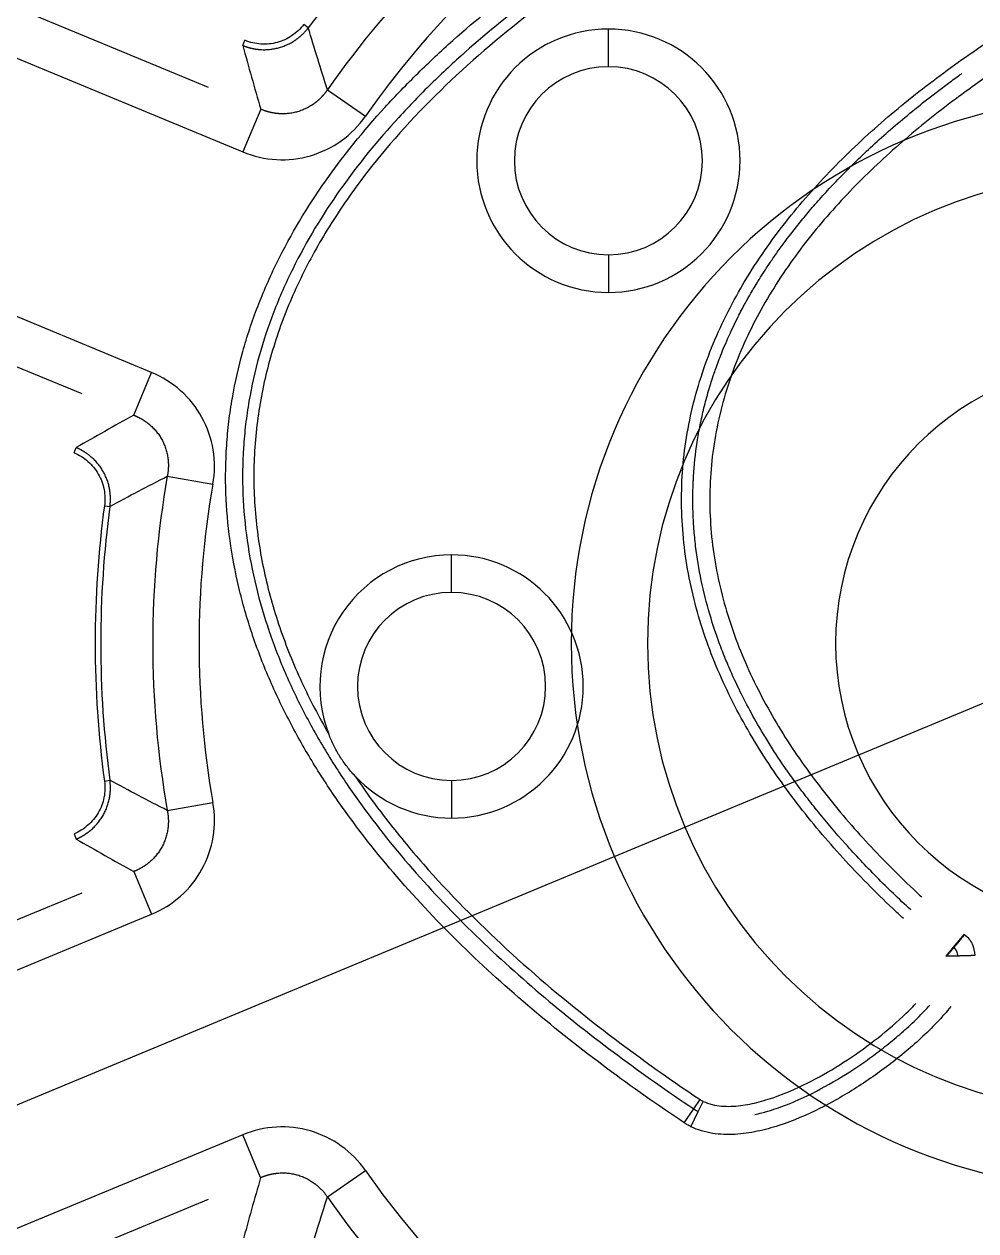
# Model space of a CAD drawing. Header units: millimetres. Extents: x 18 to 755, y 19 to 576.
# Drawn here: x 104.6 to 155.2, y 220.3 to 284.5 of the extents above; entities that cross this region are included whole.
import ezdxf

# ---------------------------------------------------------------- set-up
doc = ezdxf.new("R2010")
doc.units = ezdxf.units.MM
doc.layers.add('1', color=7, linetype='Continuous', true_color=0xffffff)

msp = doc.modelspace()

# ---------------------------------------------------------------- linework, layer by layer
at = {"layer": '1', "color": 7, "lineweight": -3}
for p, q in [((307.748, 311.649), (17.822, 191.071)), ((114.371, 281.098), (57.334, 304.724)), ((56.392, 302.449), (116.2, 277.675)), ((111.342, 265.945), (51.534, 290.72)), ((53.363, 287.297), (107.628, 264.819)), ((119.674, 284.278), (119.439, 284.457)), ((135.631, 282.206), (135.631, 284.206)), ((116.192, 283.337), (116.305, 283.61)), ((120.693, 280.983), (122.709, 279.57)), ((117.143, 279.949), (116.2, 277.675)), ((135.631, 272.206), (135.631, 270.206)), ((110.399, 263.671), (111.342, 265.945)), ((107.219, 261.675), (107.332, 261.948)), ((112.178, 260.429), (114.603, 260.003)), ((108.836, 258.86), (109.129, 258.82)), ((127.291, 254.246), (127.291, 256.246)), ((108.836, 244.217), (109.129, 244.257)), ((127.291, 244.246), (127.291, 242.246)), ((112.178, 242.648), (114.603, 243.074)), ((107.219, 241.402), (107.332, 241.129)), ((110.399, 239.406), (111.341, 237.131)), ((107.627, 238.258), (50.59, 214.634)), ((51.532, 212.359), (111.341, 237.131)), ((154.542, 236.07), (153.965, 235.38)), ((153.965, 235.38), (153.581, 234.919)), ((140.167, 226.779), (140.501, 227.278)), ((139.667, 226.031), (140.167, 226.779)), ((140.022, 225.828), (140.412, 226.639)), ((140.412, 226.639), (140.673, 227.18)), ((116.199, 225.402), (56.391, 200.629)), ((117.142, 223.127), (116.199, 225.402)), ((120.692, 222.093), (122.708, 223.506)), ((60.104, 199.503), (114.37, 221.979))]:
    msp.add_line(p, q, dxfattribs=at)
for centre, radius, start, end in [((162.711, 251.538), 136.863, 90, 270), ((162.711, 251.538), 129, 90, 270), ((162.711, 251.538), 95.586, 90, 270), ((162.711, 251.538), 94.686, 90, 270), ((162.711, 251.538), 94.086, 90, 270), ((162.711, 251.538), 80.914, 52.3649, 218.78955), ((162.711, 251.538), 80.314, 90, 218.78955), ((162.711, 251.538), 79.414, 90, 218.78955), ((162.711, 251.538), 79.414, 232.3649, 38.78955), ((162.711, 251.538), 54.075, 127.2601, 142.73804), ((162.711, 251.538), 51.309, 125.02041, 144.97774), ((162.711, 251.538), 48.847, 125.02041, 144.97774), ((135.631, 277.206), 7, 90, 270), ((135.631, 277.206), 7, 270, 90), ((135.631, 277.206), 5, 90, 270), ((135.631, 277.206), 5, 270, 90), ((162.711, 251.538), 29.056, 90, 270), ((162.711, 251.538), 25, 90, 270), ((162.711, 251.538), 15, 90, 270), ((162.711, 251.538), 51.309, 170.02041, 189.97774), ((162.711, 251.538), 48.847, 170.02041, 189.97774), ((162.711, 251.538), 54.37, 172.2601, 187.73805), ((162.711, 251.538), 54.075, 172.2601, 187.73805), ((127.291, 249.246), 7, 90, 201.22778), ((127.291, 249.246), 7, 270, 90), ((127.291, 249.246), 5, 90, 270), ((127.291, 249.246), 5, 270, 90), ((127.291, 249.246), 7, 222.89223, 270), ((162.711, 251.538), 48.847, 215.02041, 234.97774), ((162.711, 251.538), 51.309, 215.02041, 234.97774)]:
    msp.add_arc(centre, radius, start, end, dxfattribs=at)
for points, knots in [([(139.667, 226.031), (136.861, 227.907), (134.151, 229.91), (130.283, 233.178), (129.035, 234.305), (126.639, 236.642), (125.49, 237.852), (123.31, 240.374), (122.279, 241.684), (120.841, 243.744), (120.381, 244.446), (119.5, 245.885), (119.08, 246.625), (118.294, 248.132), (117.928, 248.899), (117.258, 250.459), (116.953, 251.254), (116.413, 252.867), (116.179, 253.684), (115.786, 255.339), (115.629, 256.176), (115.284, 258.687), (115.22, 260.37), (115.363, 262.485), (115.403, 262.91), (115.504, 263.754), (115.565, 264.173), (115.781, 265.421), (115.967, 266.242), (116.417, 267.861), (116.682, 268.66), (117.137, 269.842), (117.298, 270.234), (117.638, 271.011), (117.818, 271.398), (118.751, 273.299), (119.619, 274.738), (121.546, 277.483), (122.606, 278.789), (124.317, 280.666), (124.906, 281.276), (126.109, 282.46), (126.725, 283.035), (128.61, 284.716), (129.916, 285.778), (132.611, 287.804), (134.002, 288.77), (135.421, 289.691)], [0, 0, 0, 0, 0.125, 0.125, 0.1875, 0.1875, 0.25, 0.25, 0.3125, 0.3125, 0.34375, 0.34375, 0.375, 0.375, 0.40625, 0.40625, 0.4375, 0.4375, 0.46875, 0.46875, 0.5, 0.5, 0.5625, 0.5625, 0.578125, 0.578125, 0.59375, 0.59375, 0.625, 0.625, 0.65625, 0.65625, 0.671875, 0.671875, 0.6875, 0.6875, 0.75, 0.75, 0.8125, 0.8125, 0.84375, 0.84375, 0.875, 0.875, 0.9375, 0.9375, 1, 1, 1, 1]), ([(135.911, 288.936), (134.523, 288.035), (133.163, 287.091), (130.526, 285.112), (129.247, 284.075), (127.401, 282.434), (126.798, 281.872), (125.618, 280.717), (125.042, 280.122), (123.363, 278.29), (122.323, 277.015), (120.43, 274.335), (119.578, 272.931), (118.477, 270.703), (118.14, 269.939), (117.544, 268.398), (117.284, 267.617), (116.842, 266.034), (116.661, 265.231), (116.451, 264.01), (116.391, 263.6), (116.293, 262.774), (116.255, 262.358), (116.121, 260.289), (116.19, 258.644), (116.54, 256.189), (116.699, 255.37), (117.093, 253.754), (117.327, 252.957), (117.866, 251.382), (118.169, 250.606), (118.834, 249.085), (119.196, 248.338), (119.975, 246.868), (120.39, 246.148), (121.258, 244.746), (121.712, 244.062), (123.128, 242.056), (124.142, 240.779), (126.283, 238.321), (127.41, 237.141), (129.761, 234.861), (130.985, 233.761), (134.772, 230.571), (137.423, 228.613), (140.167, 226.779)], [0, 0, 0, 0, 0.0625, 0.0625, 0.125, 0.125, 0.15625, 0.15625, 0.1875, 0.1875, 0.25, 0.25, 0.3125, 0.3125, 0.34375, 0.34375, 0.375, 0.375, 0.40625, 0.40625, 0.421875, 0.421875, 0.4375, 0.4375, 0.5, 0.5, 0.53125, 0.53125, 0.5625, 0.5625, 0.59375, 0.59375, 0.625, 0.625, 0.65625, 0.65625, 0.6875, 0.6875, 0.75, 0.75, 0.8125, 0.8125, 0.875, 0.875, 1, 1, 1, 1]), ([(136.237, 288.432), (134.485, 287.295), (132.778, 286.09), (129.495, 283.515), (127.915, 282.142), (124.954, 279.208), (123.566, 277.639), (121.701, 275.12), (121.116, 274.253), (120.037, 272.465), (119.542, 271.542), (118.661, 269.65), (118.274, 268.675), (117.629, 266.701), (117.37, 265.699), (117.082, 264.172), (117.003, 263.66), (116.88, 262.626), (116.835, 262.103), (116.756, 260.538), (116.774, 259.495), (116.951, 257.411), (117.108, 256.382), (117.544, 254.359), (117.823, 253.364), (118.492, 251.402), (118.884, 250.432), (119.759, 248.539), (120.243, 247.615), (120.766, 246.711)], [0, 0, 0, 0, 0.125, 0.125, 0.25, 0.25, 0.375, 0.375, 0.4375, 0.4375, 0.5, 0.5, 0.5625, 0.5625, 0.625, 0.625, 0.65625, 0.65625, 0.6875, 0.6875, 0.75, 0.75, 0.8125, 0.8125, 0.875, 0.875, 0.9375, 0.9375, 1, 1, 1, 1]), ([(119.439, 284.457), (119.261, 284.223), (119.049, 284.021), (118.564, 283.694), (118.299, 283.573), (117.733, 283.42), (117.444, 283.392), (116.859, 283.431), (116.577, 283.497), (116.305, 283.61)], [0, 0, 0, 0, 0.25, 0.25, 0.5, 0.5, 0.75, 0.75, 1, 1, 1, 1]), ([(116.192, 283.337), (116.2, 283.334), (116.216, 283.327), (116.239, 283.318), (116.263, 283.309), (116.286, 283.3), (116.31, 283.291), (116.333, 283.283), (116.357, 283.275), (116.381, 283.267), (116.404, 283.259), (116.428, 283.251), (116.452, 283.244), (116.476, 283.236), (116.499, 283.23), (116.523, 283.223), (116.547, 283.216), (116.571, 283.21), (116.594, 283.204), (116.618, 283.198), (116.642, 283.192), (116.665, 283.187), (116.689, 283.181), (116.713, 283.176), (116.736, 283.171), (116.76, 283.167), (116.784, 283.162), (116.807, 283.158), (116.831, 283.154), (116.854, 283.15), (116.877, 283.146), (116.901, 283.143), (116.924, 283.14), (116.947, 283.136), (116.97, 283.134), (116.994, 283.131), (117.017, 283.128), (117.04, 283.126), (117.063, 283.124), (117.085, 283.122), (117.108, 283.12), (117.205, 283.113), (117.375, 283.109), (117.618, 283.123), (117.857, 283.157), (118.091, 283.21), (118.32, 283.282), (118.544, 283.372), (118.761, 283.482), (118.913, 283.575), (119.007, 283.64), (119.047, 283.668), (119.087, 283.697), (119.126, 283.727), (119.166, 283.758), (119.204, 283.789), (119.243, 283.822), (119.282, 283.855), (119.32, 283.889), (119.357, 283.925), (119.394, 283.961), (119.431, 283.997), (119.468, 284.035), (119.503, 284.073), (119.539, 284.113), (119.574, 284.153), (119.608, 284.194), (119.641, 284.235), (119.663, 284.263), (119.674, 284.278)], [0, 0, 0, 0, 0.00653, 0.013049, 0.019558, 0.026055, 0.032541, 0.039014, 0.045476, 0.051924, 0.05836, 0.064782, 0.071191, 0.077585, 0.083965, 0.09033, 0.09668, 0.103015, 0.109334, 0.115637, 0.121923, 0.128192, 0.134445, 0.14068, 0.146897, 0.153096, 0.159277, 0.165439, 0.171582, 0.177706, 0.18381, 0.189894, 0.195958, 0.202002, 0.208025, 0.214027, 0.220007, 0.225966, 0.231904, 0.237819, 0.243712, 0.249582, 0.312536, 0.375236, 0.437479, 0.499068, 0.560687, 0.622954, 0.68567, 0.748632, 0.761102, 0.773673, 0.786341, 0.799105, 0.811961, 0.824907, 0.837939, 0.851056, 0.864254, 0.87753, 0.890881, 0.904303, 0.917795, 0.931352, 0.944971, 0.958648, 0.972381, 0.986166, 1, 1, 1, 1]), ([(151.324, 236.897), (151.132, 237.075), (150.94, 237.254), (149.834, 238.301), (148.946, 239.2), (147.247, 241.06), (146.436, 242.022), (144.902, 244.024), (144.18, 245.063), (143.191, 246.673), (142.877, 247.219), (142.281, 248.331), (141.999, 248.898), (141.218, 250.613), (140.777, 251.781), (140.08, 254.173), (139.823, 255.396), (139.597, 257.281), (139.549, 257.912), (139.511, 259.165), (139.519, 259.788), (139.629, 261.651), (139.812, 262.882), (140.253, 264.714), (140.428, 265.325), (140.828, 266.523), (141.052, 267.111), (141.79, 268.842), (142.37, 269.955), (143.358, 271.568), (143.707, 272.098), (144.434, 273.129), (144.813, 273.633), (145.992, 275.111), (146.836, 276.054), (148.607, 277.855), (149.532, 278.712), (151.45, 280.354), (152.443, 281.139), (154.474, 282.638), (155.514, 283.354), (156.574, 284.042)], [0, 0, 0, 0, 0.013645, 0.013645, 0.079402, 0.079402, 0.145159, 0.145159, 0.210916, 0.210916, 0.243794, 0.243794, 0.276673, 0.276673, 0.34243, 0.34243, 0.408187, 0.408187, 0.441065, 0.441065, 0.473944, 0.473944, 0.539701, 0.539701, 0.572579, 0.572579, 0.605458, 0.605458, 0.671215, 0.671215, 0.704093, 0.704093, 0.736972, 0.736972, 0.802729, 0.802729, 0.868486, 0.868486, 0.934243, 0.934243, 1, 1, 1, 1]), ([(157.39, 282.783), (156.381, 282.129), (155.391, 281.448), (153.456, 280.024), (152.509, 279.28), (150.678, 277.724), (149.794, 276.912), (148.1, 275.209), (147.29, 274.316), (146.156, 272.917), (145.791, 272.44), (145.091, 271.464), (144.754, 270.964), (143.8, 269.436), (143.239, 268.386), (142.287, 266.21), (141.896, 265.086), (141.459, 263.335), (141.339, 262.74), (141.155, 261.546), (141.091, 260.949), (141.019, 259.752), (141.011, 259.152), (141.05, 257.952), (141.097, 257.349), (141.319, 255.556), (141.571, 254.39), (142.083, 252.677), (142.276, 252.112), (142.705, 250.994), (142.94, 250.44), (143.703, 248.802), (144.281, 247.75), (145.553, 245.711), (146.248, 244.724), (147.718, 242.826), (148.495, 241.913), (150.121, 240.144), (150.97, 239.289), (151.991, 238.325), (152.139, 238.187), (152.287, 238.05)], [0, 0, 0, 0, 0.065927, 0.065927, 0.131854, 0.131854, 0.197782, 0.197782, 0.263709, 0.263709, 0.296672, 0.296672, 0.329636, 0.329636, 0.395563, 0.395563, 0.46149, 0.46149, 0.494454, 0.494454, 0.527417, 0.527417, 0.560381, 0.560381, 0.593345, 0.593345, 0.659272, 0.659272, 0.692235, 0.692235, 0.725199, 0.725199, 0.791126, 0.791126, 0.857053, 0.857053, 0.922981, 0.922981, 0.988908, 0.988908, 1, 1, 1, 1]), ([(151.709, 237.359), (151.073, 237.945), (150.473, 238.525), (149.61, 239.397), (149.322, 239.696), (148.765, 240.287), (148.496, 240.58), (147.719, 241.448), (147.238, 242.014), (146.57, 242.841), (146.356, 243.112), (145.945, 243.648), (145.749, 243.912), (145.183, 244.689), (144.84, 245.19), (144.371, 245.909), (144.222, 246.143), (143.94, 246.6), (143.806, 246.823), (143.424, 247.475), (143.197, 247.886), (142.893, 248.465), (142.797, 248.652), (142.618, 249.012), (142.534, 249.185), (142.298, 249.683), (142.162, 249.987), (141.985, 250.398), (141.931, 250.528), (141.868, 250.681), (141.853, 250.718), (141.837, 250.757), (141.833, 250.767), (141.832, 250.769), (141.832, 250.77), (141.832, 250.77), (141.832, 250.77), (141.832, 250.77), (141.832, 250.771), (141.83, 250.774), (141.826, 250.786), (141.807, 250.833), (141.731, 251.021), (141.438, 251.776), (141.193, 252.505), (140.673, 254.273), (140.418, 255.478), (140.232, 257.022), (140.201, 257.332), (140.155, 257.95), (140.138, 258.259), (140.12, 258.875), (140.116, 259.335), (140.13, 259.87), (140.142, 260.138), (140.149, 260.271), (140.153, 260.338), (140.154, 260.371), (140.155, 260.386), (140.156, 260.395), (140.156, 260.4), (140.194, 261.019), (140.259, 261.631), (140.398, 262.545), (140.478, 263.001), (140.574, 263.456), (140.641, 263.758), (140.676, 263.91), (140.787, 264.363), (140.889, 264.741), (141.007, 265.135), (141.037, 265.234), (141.044, 265.258), (141.046, 265.264), (141.047, 265.266), (141.047, 265.266), (141.047, 265.266), (141.047, 265.267), (141.047, 265.267), (141.047, 265.267), (141.048, 265.27), (141.051, 265.279), (141.064, 265.322), (141.082, 265.381), (141.137, 265.554), (141.189, 265.713), (141.328, 266.117), (141.415, 266.362), (141.633, 266.933), (141.765, 267.26), (142.083, 267.99), (142.269, 268.393), (142.6, 269.051), (142.719, 269.279), (142.88, 269.575), (142.92, 269.65), (142.964, 269.729), (142.975, 269.749), (142.978, 269.754), (142.979, 269.755), (142.979, 269.755), (142.979, 269.756), (142.979, 269.756), (142.979, 269.756), (142.979, 269.756), (142.98, 269.757), (142.982, 269.761), (142.993, 269.78), (143.035, 269.857), (143.085, 269.945), (143.224, 270.187), (143.34, 270.387), (143.556, 270.743), (143.635, 270.872), (143.808, 271.146), (143.901, 271.292), (144.104, 271.602), (144.214, 271.766), (144.449, 272.11), (144.575, 272.29), (144.979, 272.853), (145.284, 273.259), (145.801, 273.91), (145.983, 274.133), (146.369, 274.594), (146.572, 274.831), (147.001, 275.317), (147.227, 275.565), (147.701, 276.073), (147.95, 276.332), (148.731, 277.123), (149.299, 277.669), (150.226, 278.509), (150.548, 278.792), (151.218, 279.365), (151.566, 279.655), (152.288, 280.239), (152.662, 280.534), (153.244, 280.979), (153.441, 281.128), (153.842, 281.426), (154.045, 281.576), (154.309, 281.766), (154.365, 281.807), (154.422, 281.848)], [0, 0, 0, 0, 0.031551, 0.031551, 0.048209, 0.048209, 0.064868, 0.064868, 0.098184, 0.098184, 0.114843, 0.114843, 0.131501, 0.131501, 0.164818, 0.164818, 0.181476, 0.181476, 0.198134, 0.198134, 0.231451, 0.231451, 0.248109, 0.248109, 0.264768, 0.264768, 0.298084, 0.298084, 0.314743, 0.314743, 0.318907, 0.319948, 0.320209, 0.320274, 0.32029, 0.320294, 0.320294, 0.320298, 0.320306, 0.320339, 0.320469, 0.32099, 0.323072, 0.331401, 0.364718, 0.364718, 0.431351, 0.431351, 0.448009, 0.448009, 0.464668, 0.464668, 0.481326, 0.489655, 0.49382, 0.495902, 0.496943, 0.497464, 0.497724, 0.497724, 0.497984, 0.497984, 0.531301, 0.531301, 0.547959, 0.556289, 0.556289, 0.564618, 0.564618, 0.581276, 0.585441, 0.586482, 0.586742, 0.586807, 0.586823, 0.586827, 0.586827, 0.586832, 0.58684, 0.586872, 0.587002, 0.587523, 0.589605, 0.597934, 0.597934, 0.614593, 0.614593, 0.631251, 0.631251, 0.647909, 0.647909, 0.664568, 0.664568, 0.672897, 0.672897, 0.674979, 0.6755, 0.67563, 0.675662, 0.675671, 0.675673, 0.675673, 0.675675, 0.675679, 0.675695, 0.67576, 0.67602, 0.677061, 0.681226, 0.697884, 0.697884, 0.731201, 0.731201, 0.747859, 0.747859, 0.764518, 0.764518, 0.781176, 0.781176, 0.797834, 0.797834, 0.831151, 0.831151, 0.847809, 0.847809, 0.864468, 0.864468, 0.881126, 0.881126, 0.897784, 0.897784, 0.931101, 0.931101, 0.947759, 0.947759, 0.964418, 0.964418, 0.981076, 0.981076, 0.989405, 0.989405, 0.997734, 0.997734, 1, 1, 1, 1]), ([(120.693, 280.983), (120.688, 280.976), (120.678, 280.961), (120.663, 280.94), (120.648, 280.918), (120.632, 280.897), (120.617, 280.875), (120.601, 280.854), (120.585, 280.834), (120.569, 280.813), (120.553, 280.792), (120.537, 280.772), (120.521, 280.752), (120.504, 280.732), (120.488, 280.713), (120.471, 280.693), (120.454, 280.674), (120.437, 280.655), (120.42, 280.636), (120.403, 280.617), (120.385, 280.599), (120.368, 280.58), (120.351, 280.562), (120.333, 280.544), (120.315, 280.527), (120.298, 280.509), (120.28, 280.492), (120.262, 280.475), (120.244, 280.458), (120.226, 280.442), (120.208, 280.425), (120.189, 280.409), (120.171, 280.393), (120.153, 280.378), (120.134, 280.362), (120.116, 280.347), (120.097, 280.332), (120.079, 280.317), (120.06, 280.302), (120.042, 280.288), (120.023, 280.274), (119.943, 280.213), (119.796, 280.114), (119.574, 279.992), (119.345, 279.89), (119.109, 279.81), (118.867, 279.751), (118.619, 279.713), (118.366, 279.698), (118.18, 279.703), (118.062, 279.712), (118.013, 279.717), (117.963, 279.723), (117.913, 279.73), (117.863, 279.737), (117.812, 279.746), (117.761, 279.755), (117.71, 279.766), (117.658, 279.777), (117.607, 279.79), (117.555, 279.804), (117.504, 279.818), (117.452, 279.834), (117.4, 279.85), (117.348, 279.868), (117.297, 279.887), (117.245, 279.907), (117.194, 279.927), (117.16, 279.942), (117.143, 279.949)], [0, 0, 0, 0, 0.006622, 0.013229, 0.019821, 0.026397, 0.032958, 0.039502, 0.04603, 0.052541, 0.059034, 0.06551, 0.071969, 0.078408, 0.08483, 0.091232, 0.097615, 0.103979, 0.110323, 0.116647, 0.12295, 0.129232, 0.135493, 0.141733, 0.147951, 0.154147, 0.160321, 0.166472, 0.1726, 0.178705, 0.184786, 0.190844, 0.196878, 0.202887, 0.208872, 0.214832, 0.220767, 0.226677, 0.232562, 0.23842, 0.244253, 0.250059, 0.313341, 0.376201, 0.438468, 0.499984, 0.561485, 0.623762, 0.686655, 0.749995, 0.762241, 0.774603, 0.787078, 0.799664, 0.81236, 0.825161, 0.838067, 0.851073, 0.864178, 0.877379, 0.890672, 0.904055, 0.917526, 0.93108, 0.944715, 0.958428, 0.972215, 0.986073, 1, 1, 1, 1]), ([(116.2, 277.675), (116.77, 277.439), (117.362, 277.302), (118.593, 277.232), (119.198, 277.3), (120.382, 277.645), (120.928, 277.912), (121.929, 278.632), (122.355, 279.066), (122.709, 279.57)], [0, 0, 0, 0, 0.25, 0.25, 0.5, 0.5, 0.75, 0.75, 1, 1, 1, 1]), ([(114.603, 260.003), (114.71, 260.61), (114.715, 261.218), (114.517, 262.434), (114.319, 263.01), (113.726, 264.091), (113.347, 264.566), (112.427, 265.387), (111.911, 265.709), (111.342, 265.945)], [0, 0, 0, 0, 0.25, 0.25, 0.5, 0.5, 0.75, 0.75, 1, 1, 1, 1]), ([(110.399, 263.671), (110.408, 263.668), (110.424, 263.661), (110.449, 263.651), (110.473, 263.641), (110.497, 263.631), (110.521, 263.62), (110.545, 263.609), (110.569, 263.598), (110.593, 263.587), (110.616, 263.576), (110.639, 263.565), (110.663, 263.553), (110.686, 263.541), (110.708, 263.529), (110.731, 263.517), (110.753, 263.505), (110.776, 263.492), (110.798, 263.48), (110.82, 263.467), (110.842, 263.454), (110.863, 263.441), (110.885, 263.428), (110.906, 263.415), (110.927, 263.401), (110.948, 263.388), (110.968, 263.374), (110.989, 263.36), (111.009, 263.346), (111.029, 263.332), (111.049, 263.318), (111.069, 263.304), (111.088, 263.289), (111.108, 263.275), (111.127, 263.26), (111.146, 263.246), (111.165, 263.231), (111.183, 263.216), (111.201, 263.201), (111.219, 263.186), (111.237, 263.171), (111.314, 263.105), (111.442, 262.984), (111.61, 262.794), (111.759, 262.592), (111.888, 262.379), (111.998, 262.155), (112.089, 261.921), (112.159, 261.678), (112.194, 261.495), (112.21, 261.379), (112.216, 261.329), (112.222, 261.279), (112.226, 261.229), (112.229, 261.178), (112.232, 261.127), (112.234, 261.075), (112.235, 261.023), (112.234, 260.97), (112.233, 260.917), (112.231, 260.864), (112.228, 260.81), (112.224, 260.756), (112.219, 260.702), (112.213, 260.648), (112.206, 260.593), (112.198, 260.539), (112.189, 260.484), (112.182, 260.448), (112.178, 260.429)], [0, 0, 0, 0, 0.006624, 0.013234, 0.019828, 0.026406, 0.032968, 0.039514, 0.046044, 0.052556, 0.059051, 0.065528, 0.071988, 0.078428, 0.084851, 0.091254, 0.097638, 0.104002, 0.110346, 0.11667, 0.122973, 0.129255, 0.135516, 0.141756, 0.147973, 0.154169, 0.160342, 0.166492, 0.17262, 0.178724, 0.184804, 0.190861, 0.196894, 0.202902, 0.208885, 0.214844, 0.220778, 0.226686, 0.232568, 0.238425, 0.244255, 0.250059, 0.313368, 0.376237, 0.438495, 0.499985, 0.561512, 0.623798, 0.686682, 0.749996, 0.762246, 0.774611, 0.78709, 0.79968, 0.812377, 0.825181, 0.838088, 0.851096, 0.864201, 0.877402, 0.890695, 0.904077, 0.917546, 0.931098, 0.944731, 0.95844, 0.972224, 0.986078, 1, 1, 1, 1]), ([(109.129, 258.82), (109.13, 258.829), (109.132, 258.845), (109.135, 258.87), (109.138, 258.895), (109.141, 258.92), (109.143, 258.946), (109.145, 258.971), (109.147, 258.996), (109.149, 259.02), (109.15, 259.045), (109.152, 259.07), (109.153, 259.095), (109.154, 259.12), (109.154, 259.145), (109.155, 259.169), (109.155, 259.194), (109.155, 259.218), (109.155, 259.243), (109.155, 259.267), (109.154, 259.292), (109.154, 259.316), (109.153, 259.34), (109.152, 259.365), (109.15, 259.389), (109.149, 259.413), (109.147, 259.436), (109.145, 259.46), (109.143, 259.484), (109.141, 259.508), (109.139, 259.531), (109.136, 259.555), (109.133, 259.578), (109.13, 259.601), (109.127, 259.625), (109.124, 259.648), (109.12, 259.671), (109.117, 259.693), (109.113, 259.716), (109.109, 259.739), (109.105, 259.761), (109.087, 259.856), (109.048, 260.022), (108.972, 260.253), (108.879, 260.475), (108.768, 260.688), (108.64, 260.892), (108.495, 261.085), (108.334, 261.267), (108.205, 261.391), (108.119, 261.465), (108.081, 261.497), (108.043, 261.528), (108.004, 261.558), (107.965, 261.588), (107.924, 261.618), (107.883, 261.647), (107.841, 261.676), (107.798, 261.704), (107.754, 261.731), (107.71, 261.758), (107.665, 261.784), (107.619, 261.81), (107.573, 261.834), (107.526, 261.859), (107.478, 261.882), (107.43, 261.905), (107.381, 261.927), (107.348, 261.941), (107.332, 261.948)], [0, 0, 0, 0, 0.006529, 0.013047, 0.019555, 0.026051, 0.032536, 0.039009, 0.045469, 0.051917, 0.058352, 0.064774, 0.071182, 0.077576, 0.083955, 0.09032, 0.09667, 0.103004, 0.109323, 0.115626, 0.121912, 0.128181, 0.134434, 0.140669, 0.146886, 0.153086, 0.159267, 0.165429, 0.171573, 0.177697, 0.183801, 0.189886, 0.195951, 0.201995, 0.208019, 0.214022, 0.220003, 0.225963, 0.231901, 0.237817, 0.243711, 0.249582, 0.312525, 0.375222, 0.437468, 0.499068, 0.560676, 0.622939, 0.685659, 0.748632, 0.7611, 0.773669, 0.786336, 0.799098, 0.811953, 0.824897, 0.837929, 0.851045, 0.864243, 0.877519, 0.89087, 0.904293, 0.917785, 0.931343, 0.944963, 0.958642, 0.972377, 0.986164, 1, 1, 1, 1]), ([(107.219, 261.675), (107.49, 261.562), (107.739, 261.408), (108.179, 261.022), (108.364, 260.797), (108.656, 260.289), (108.757, 260.017), (108.868, 259.441), (108.876, 259.151), (108.836, 258.86)], [0, 0, 0, 0, 0.25, 0.25, 0.5, 0.5, 0.75, 0.75, 1, 1, 1, 1]), ([(122.162, 244.482), (122.012, 244.644), (121.868, 244.811), (121.665, 245.072), (121.6, 245.161), (121.473, 245.341), (121.412, 245.433), (121.324, 245.574), (121.295, 245.621), (121.239, 245.716), (121.212, 245.764), (121.131, 245.909), (121.08, 246.006), (120.934, 246.303), (120.846, 246.505), (120.766, 246.711)], [0, 0, 0, 0, 0.25, 0.25, 0.375, 0.375, 0.5, 0.5, 0.5625, 0.5625, 0.625, 0.625, 0.75, 0.75, 1, 1, 1, 1]), ([(108.836, 244.217), (108.875, 243.926), (108.867, 243.633), (108.756, 243.059), (108.654, 242.786), (108.362, 242.278), (108.178, 242.053), (107.736, 241.667), (107.49, 241.515), (107.219, 241.402)], [0, 0, 0, 0, 0.25, 0.25, 0.5, 0.5, 0.75, 0.75, 1, 1, 1, 1]), ([(107.332, 241.129), (107.339, 241.133), (107.355, 241.139), (107.378, 241.149), (107.401, 241.159), (107.424, 241.17), (107.447, 241.18), (107.47, 241.191), (107.492, 241.202), (107.515, 241.213), (107.537, 241.224), (107.559, 241.236), (107.581, 241.247), (107.603, 241.259), (107.625, 241.271), (107.646, 241.283), (107.668, 241.295), (107.689, 241.307), (107.71, 241.32), (107.731, 241.332), (107.752, 241.345), (107.773, 241.358), (107.793, 241.371), (107.813, 241.384), (107.834, 241.397), (107.854, 241.411), (107.873, 241.424), (107.893, 241.438), (107.913, 241.451), (107.932, 241.465), (107.951, 241.479), (107.97, 241.493), (107.989, 241.507), (108.007, 241.522), (108.026, 241.536), (108.044, 241.55), (108.062, 241.565), (108.08, 241.579), (108.098, 241.594), (108.115, 241.609), (108.133, 241.624), (108.206, 241.687), (108.329, 241.805), (108.491, 241.986), (108.636, 242.179), (108.764, 242.382), (108.875, 242.595), (108.969, 242.817), (109.045, 243.048), (109.087, 243.222), (109.108, 243.334), (109.116, 243.382), (109.124, 243.431), (109.131, 243.48), (109.137, 243.529), (109.142, 243.579), (109.146, 243.63), (109.15, 243.68), (109.152, 243.732), (109.154, 243.783), (109.155, 243.835), (109.155, 243.887), (109.154, 243.939), (109.152, 243.992), (109.149, 244.044), (109.146, 244.097), (109.141, 244.15), (109.135, 244.204), (109.131, 244.239), (109.129, 244.257)], [0, 0, 0, 0, 0.00653, 0.013049, 0.019558, 0.026055, 0.032541, 0.039014, 0.045476, 0.051924, 0.05836, 0.064782, 0.071191, 0.077585, 0.083965, 0.09033, 0.09668, 0.103015, 0.109334, 0.115637, 0.121923, 0.128192, 0.134445, 0.14068, 0.146897, 0.153096, 0.159277, 0.165439, 0.171582, 0.177706, 0.18381, 0.189894, 0.195958, 0.202002, 0.208025, 0.214027, 0.220007, 0.225966, 0.231904, 0.237819, 0.243712, 0.249582, 0.312536, 0.375236, 0.437479, 0.499068, 0.560687, 0.622954, 0.68567, 0.748632, 0.761102, 0.773673, 0.786341, 0.799105, 0.811961, 0.824907, 0.837939, 0.851056, 0.864254, 0.87753, 0.890881, 0.904303, 0.917795, 0.931352, 0.944971, 0.958648, 0.972381, 0.986166, 1, 1, 1, 1]), ([(122.162, 244.482), (122.751, 243.608), (123.374, 242.755), (124.676, 241.096), (125.353, 240.289), (127.459, 237.925), (128.953, 236.434), (132.071, 233.593), (133.696, 232.244), (137.032, 229.674), (138.747, 228.45), (140.501, 227.278)], [0, 0, 0, 0, 0.125, 0.125, 0.25, 0.25, 0.5, 0.5, 0.75, 0.75, 1, 1, 1, 1]), ([(112.178, 242.648), (112.18, 242.639), (112.183, 242.622), (112.188, 242.595), (112.192, 242.569), (112.197, 242.543), (112.201, 242.517), (112.205, 242.492), (112.208, 242.466), (112.211, 242.44), (112.215, 242.414), (112.217, 242.388), (112.22, 242.362), (112.222, 242.337), (112.225, 242.311), (112.227, 242.285), (112.228, 242.26), (112.23, 242.234), (112.231, 242.209), (112.232, 242.184), (112.233, 242.158), (112.234, 242.133), (112.234, 242.108), (112.234, 242.083), (112.234, 242.058), (112.234, 242.033), (112.234, 242.008), (112.233, 241.984), (112.232, 241.959), (112.231, 241.934), (112.23, 241.91), (112.228, 241.886), (112.227, 241.862), (112.225, 241.837), (112.223, 241.814), (112.22, 241.79), (112.218, 241.766), (112.215, 241.742), (112.213, 241.719), (112.21, 241.695), (112.207, 241.672), (112.192, 241.573), (112.159, 241.399), (112.089, 241.155), (111.998, 240.921), (111.888, 240.698), (111.758, 240.485), (111.61, 240.283), (111.442, 240.093), (111.307, 239.965), (111.217, 239.889), (111.179, 239.857), (111.139, 239.826), (111.099, 239.795), (111.058, 239.765), (111.016, 239.735), (110.973, 239.706), (110.93, 239.677), (110.885, 239.649), (110.84, 239.622), (110.794, 239.595), (110.747, 239.569), (110.7, 239.543), (110.651, 239.518), (110.602, 239.494), (110.552, 239.471), (110.502, 239.448), (110.451, 239.427), (110.416, 239.413), (110.399, 239.406)], [0, 0, 0, 0, 0.006622, 0.013229, 0.019821, 0.026397, 0.032958, 0.039502, 0.04603, 0.052541, 0.059034, 0.06551, 0.071969, 0.078408, 0.08483, 0.091232, 0.097615, 0.103979, 0.110323, 0.116647, 0.12295, 0.129232, 0.135493, 0.141733, 0.147951, 0.154147, 0.160321, 0.166472, 0.1726, 0.178705, 0.184786, 0.190844, 0.196878, 0.202887, 0.208872, 0.214832, 0.220767, 0.226677, 0.232562, 0.23842, 0.244253, 0.250059, 0.313341, 0.376201, 0.438468, 0.499984, 0.561485, 0.623762, 0.686655, 0.749995, 0.762241, 0.774603, 0.787078, 0.799664, 0.81236, 0.825161, 0.838067, 0.851073, 0.864178, 0.877379, 0.890672, 0.904055, 0.917526, 0.93108, 0.944715, 0.958428, 0.972215, 0.986073, 1, 1, 1, 1]), ([(111.341, 237.131), (111.911, 237.367), (112.426, 237.69), (113.346, 238.51), (113.726, 238.986), (114.319, 240.067), (114.517, 240.642), (114.715, 241.859), (114.71, 242.467), (114.603, 243.074)], [0, 0, 0, 0, 0.25, 0.25, 0.5, 0.5, 0.75, 0.75, 1, 1, 1, 1]), ([(154.563, 236.054), (154.513, 235.992), (154.463, 235.93), (154.363, 235.806), (154.314, 235.744), (154.218, 235.624), (154.171, 235.565), (154.081, 235.454), (154.039, 235.401), (153.999, 235.352)], [0, 0, 0, 0, 0.25, 0.25, 0.5, 0.5, 0.75, 0.75, 1, 1, 1, 1]), ([(154.542, 236.07), (154.546, 236.068), (154.549, 236.065), (154.556, 236.059), (154.559, 236.056), (154.563, 236.054)], [0, 0, 0, 0, 0.521262, 0.521262, 1, 1, 1, 1]), ([(154.563, 236.054), (154.647, 235.986), (154.725, 235.912), (154.861, 235.746), (154.919, 235.654), (155.057, 235.366), (155.102, 235.15), (155.108, 234.934)], [0, 0, 0, 0, 0.25, 0.25, 0.5, 0.5, 1, 1, 1, 1]), ([(153.999, 235.352), (153.971, 235.319), (153.927, 235.268), (153.879, 235.212), (153.855, 235.184), (153.847, 235.174), (153.83, 235.155), (153.822, 235.145), (153.781, 235.097), (153.747, 235.058), (153.679, 234.978), (153.644, 234.938), (153.609, 234.896)], [0, 0, 0, 0, 0.25, 0.375, 0.375, 0.4375, 0.4375, 0.5, 0.5, 0.75, 0.75, 1, 1, 1, 1]), ([(154.209, 234.907), (154.205, 234.907), (154.197, 234.907), (154.185, 234.907), (154.173, 234.906), (154.161, 234.906), (154.149, 234.906), (154.137, 234.906), (154.125, 234.905), (154.113, 234.905), (154.101, 234.905), (154.089, 234.905), (154.077, 234.905), (154.065, 234.904), (154.054, 234.904), (154.042, 234.904), (154.03, 234.904), (154.019, 234.904), (154.007, 234.904), (153.996, 234.903), (153.985, 234.903), (153.973, 234.903), (153.962, 234.903), (153.951, 234.903), (153.941, 234.902), (153.93, 234.902), (153.919, 234.902), (153.909, 234.902), (153.898, 234.902), (153.888, 234.902), (153.878, 234.901), (153.868, 234.901), (153.858, 234.901), (153.848, 234.901), (153.839, 234.901), (153.829, 234.9), (153.82, 234.9), (153.811, 234.9), (153.802, 234.9), (153.793, 234.9), (153.784, 234.9), (153.776, 234.9), (153.767, 234.899), (153.759, 234.899), (153.751, 234.899), (153.743, 234.899), (153.735, 234.899), (153.728, 234.899), (153.72, 234.898), (153.713, 234.898), (153.706, 234.898), (153.699, 234.898), (153.692, 234.898), (153.685, 234.898), (153.679, 234.898), (153.672, 234.898), (153.666, 234.897), (153.66, 234.897), (153.654, 234.897), (153.648, 234.897), (153.643, 234.897), (153.638, 234.897), (153.632, 234.897), (153.627, 234.897), (153.622, 234.897), (153.618, 234.896), (153.613, 234.896), (153.61, 234.896), (153.609, 234.896)], [0, 0, 0, 0, 0.02312, 0.046033, 0.068735, 0.091223, 0.113493, 0.135542, 0.157367, 0.178965, 0.200333, 0.221469, 0.24237, 0.263033, 0.283457, 0.303639, 0.323577, 0.343269, 0.362714, 0.38191, 0.400856, 0.41955, 0.43799, 0.456176, 0.474106, 0.49178, 0.509196, 0.526354, 0.543254, 0.559894, 0.576273, 0.592393, 0.608251, 0.623849, 0.639185, 0.654259, 0.669072, 0.683623, 0.697912, 0.71194, 0.725707, 0.739212, 0.752456, 0.76544, 0.778163, 0.790626, 0.802829, 0.814773, 0.826457, 0.837884, 0.849053, 0.859964, 0.870618, 0.881016, 0.891158, 0.901045, 0.910677, 0.920055, 0.92918, 0.938052, 0.946672, 0.95504, 0.963157, 0.971024, 0.978641, 0.986009, 0.993129, 1, 1, 1, 1]), ([(154.209, 234.907), (154.208, 234.911), (154.208, 234.92), (154.207, 234.934), (154.206, 234.947), (154.205, 234.96), (154.204, 234.973), (154.202, 234.985), (154.2, 234.998), (154.198, 235.01), (154.196, 235.023), (154.194, 235.035), (154.191, 235.047), (154.188, 235.059), (154.185, 235.07), (154.182, 235.082), (154.179, 235.093), (154.176, 235.104), (154.172, 235.114), (154.168, 235.125), (154.164, 235.135), (154.16, 235.145), (154.155, 235.157), (154.148, 235.172), (154.139, 235.19), (154.129, 235.207), (154.118, 235.224), (154.106, 235.241), (154.093, 235.258), (154.079, 235.275), (154.065, 235.291), (154.049, 235.307), (154.033, 235.323), (154.017, 235.338), (154.005, 235.347), (153.999, 235.352)], [0, 0, 0, 0, 0.026264, 0.052347, 0.078245, 0.103951, 0.129456, 0.154751, 0.179825, 0.204666, 0.229263, 0.253601, 0.27766, 0.301426, 0.324885, 0.348025, 0.370837, 0.393308, 0.415429, 0.437191, 0.458585, 0.479603, 0.500237, 0.537803, 0.576331, 0.615767, 0.65605, 0.697114, 0.738884, 0.78128, 0.82422, 0.867639, 0.911435, 0.95552, 1, 1, 1, 1]), ([(140.673, 227.18), (140.826, 227.106), (140.988, 227.05), (141.315, 226.969), (141.48, 226.944), (141.815, 226.915), (141.984, 226.912), (142.322, 226.922), (142.489, 226.936), (142.988, 226.998), (143.318, 227.065), (143.97, 227.235), (144.288, 227.337), (145.226, 227.677), (145.829, 227.951), (147.004, 228.559), (147.577, 228.894), (148.698, 229.616), (149.244, 230.003), (150.295, 230.816), (150.803, 231.243), (151.524, 231.916), (151.755, 232.142), (151.98, 232.377)], [0, 0, 0, 0, 0.038538, 0.038538, 0.077076, 0.077076, 0.115614, 0.115614, 0.154151, 0.154151, 0.231227, 0.231227, 0.308303, 0.308303, 0.462454, 0.462454, 0.616606, 0.616606, 0.770757, 0.770757, 0.924909, 0.924909, 1, 1, 1, 1]), ([(153.837, 232.217), (153.726, 232.08), (153.612, 231.945), (153.235, 231.515), (152.961, 231.228), (152.109, 230.391), (151.509, 229.869), (150.262, 228.885), (149.613, 228.421), (148.279, 227.562), (147.595, 227.166), (146.183, 226.458), (145.457, 226.144), (144.316, 225.773), (143.931, 225.667), (143.154, 225.505), (142.761, 225.447), (142.163, 225.414), (141.961, 225.411), (141.561, 225.428), (141.363, 225.447), (140.971, 225.509), (140.777, 225.552), (140.394, 225.668), (140.204, 225.741), (140.022, 225.828)], [0, 0, 0, 0, 0.033098, 0.033098, 0.107475, 0.107475, 0.256229, 0.256229, 0.404983, 0.404983, 0.553737, 0.553737, 0.702492, 0.702492, 0.776869, 0.776869, 0.851246, 0.851246, 0.888434, 0.888434, 0.925623, 0.925623, 0.962811, 0.962811, 1, 1, 1, 1]), ([(143.408, 226.477), (143.537, 226.505), (143.665, 226.536), (143.879, 226.591), (143.965, 226.615), (144.136, 226.664), (144.39, 226.741), (144.639, 226.826), (145.458, 227.123), (146.082, 227.407), (147.295, 228.034), (147.884, 228.378), (148.603, 228.841), (148.745, 228.935), (149.029, 229.127), (149.451, 229.418), (149.863, 229.723), (150.267, 230.035), (150.401, 230.141), (150.666, 230.355), (151.06, 230.68), (151.443, 231.019), (151.943, 231.486), (152.188, 231.727), (152.527, 232.083), (152.626, 232.19), (152.725, 232.299)], [0, 0, 0, 0, 0.03393, 0.03393, 0.057106, 0.057106, 0.080282, 0.126634, 0.126634, 0.312042, 0.312042, 0.497451, 0.497451, 0.543803, 0.543803, 0.590155, 0.682859, 0.682859, 0.729211, 0.729211, 0.775563, 0.868267, 0.868267, 0.960972, 0.960972, 1, 1, 1, 1]), ([(140.167, 226.779), (140.174, 226.775), (140.187, 226.766), (140.207, 226.753), (140.227, 226.741), (140.247, 226.729), (140.267, 226.717), (140.287, 226.705), (140.308, 226.693), (140.328, 226.682), (140.349, 226.671), (140.37, 226.66), (140.391, 226.649), (140.405, 226.643), (140.412, 226.639)], [0, 0, 0, 0, 0.083219, 0.166438, 0.249663, 0.332901, 0.416157, 0.499439, 0.582751, 0.666101, 0.749495, 0.832938, 0.916438, 1, 1, 1, 1]), ([(140.022, 225.828), (139.953, 225.861), (139.886, 225.897), (139.769, 225.965), (139.717, 225.997), (139.667, 226.031)], [0, 0, 0, 0, 0.557102, 0.557102, 1, 1, 1, 1]), ([(122.708, 223.506), (122.354, 224.011), (121.928, 224.444), (120.927, 225.165), (120.381, 225.432), (119.197, 225.777), (118.593, 225.845), (117.361, 225.774), (116.769, 225.638), (116.199, 225.402)], [0, 0, 0, 0, 0.25, 0.25, 0.5, 0.5, 0.75, 0.75, 1, 1, 1, 1]), ([(117.142, 223.127), (117.15, 223.131), (117.166, 223.138), (117.19, 223.148), (117.215, 223.158), (117.239, 223.168), (117.264, 223.177), (117.288, 223.187), (117.313, 223.196), (117.337, 223.205), (117.362, 223.213), (117.386, 223.222), (117.411, 223.23), (117.436, 223.238), (117.46, 223.246), (117.485, 223.253), (117.509, 223.26), (117.534, 223.267), (117.558, 223.274), (117.583, 223.281), (117.607, 223.287), (117.632, 223.293), (117.656, 223.299), (117.681, 223.304), (117.705, 223.31), (117.729, 223.315), (117.754, 223.32), (117.778, 223.325), (117.802, 223.329), (117.826, 223.333), (117.85, 223.337), (117.875, 223.341), (117.898, 223.345), (117.922, 223.348), (117.946, 223.351), (117.97, 223.354), (117.994, 223.357), (118.017, 223.36), (118.041, 223.362), (118.064, 223.364), (118.088, 223.366), (118.188, 223.374), (118.365, 223.379), (118.618, 223.363), (118.866, 223.326), (119.108, 223.267), (119.344, 223.186), (119.573, 223.085), (119.795, 222.962), (119.949, 222.858), (120.043, 222.787), (120.082, 222.756), (120.121, 222.725), (120.16, 222.692), (120.198, 222.659), (120.236, 222.624), (120.274, 222.589), (120.312, 222.552), (120.349, 222.515), (120.386, 222.477), (120.422, 222.438), (120.458, 222.398), (120.493, 222.357), (120.528, 222.315), (120.562, 222.272), (120.595, 222.229), (120.628, 222.184), (120.66, 222.139), (120.681, 222.108), (120.692, 222.093)], [0, 0, 0, 0, 0.006624, 0.013234, 0.019828, 0.026406, 0.032968, 0.039514, 0.046044, 0.052556, 0.059051, 0.065528, 0.071988, 0.078428, 0.084851, 0.091254, 0.097638, 0.104002, 0.110346, 0.11667, 0.122973, 0.129255, 0.135516, 0.141756, 0.147973, 0.154169, 0.160342, 0.166492, 0.17262, 0.178724, 0.184804, 0.190861, 0.196894, 0.202902, 0.208885, 0.214844, 0.220778, 0.226686, 0.232568, 0.238425, 0.244255, 0.250059, 0.313368, 0.376237, 0.438495, 0.499985, 0.561512, 0.623798, 0.686682, 0.749996, 0.762246, 0.774611, 0.78709, 0.79968, 0.812377, 0.825181, 0.838088, 0.851096, 0.864201, 0.877402, 0.890695, 0.904077, 0.917546, 0.931098, 0.944731, 0.95844, 0.972224, 0.986078, 1, 1, 1, 1])]:
    msp.add_open_spline(points, degree=3, knots=knots, dxfattribs=at)
for points in [[(120.693, 280.983), (120.339, 282.085), (120, 283.183), (119.674, 284.278)], [(116.192, 283.337), (116.496, 282.213), (116.812, 281.084), (117.143, 279.949)], [(110.399, 263.671), (109.364, 263.102), (108.342, 262.528), (107.332, 261.948)], [(109.129, 258.82), (110.133, 259.364), (111.15, 259.9), (112.178, 260.429)], [(112.178, 242.648), (111.149, 243.176), (110.133, 243.713), (109.129, 244.257)], [(107.332, 241.129), (108.341, 240.549), (109.363, 239.975), (110.399, 239.406)], [(153.609, 234.896), (153.599, 234.904), (153.59, 234.912), (153.581, 234.919)], [(153.999, 235.352), (153.988, 235.361), (153.976, 235.37), (153.965, 235.38)], [(140.501, 227.278), (140.556, 227.241), (140.613, 227.208), (140.673, 227.18)], [(117.142, 223.127), (116.811, 221.993), (116.495, 220.864), (116.191, 219.74)], [(119.673, 218.799), (119.999, 219.894), (120.338, 220.992), (120.692, 222.093)]]:
    msp.add_open_spline(points, degree=3, dxfattribs=at)
msp.add_rational_spline([(155.108, 234.934), (155.108, 234.934), (154.608, 234.919), (154.209, 234.907), (154.209, 234.907)], [1, 1, 0.948683298051, 1, 1], degree=2, knots=[0, 0, 0, 0.000065, 0.999877, 1, 1, 1], dxfattribs=at)

doc.saveas('drawing.dxf')
